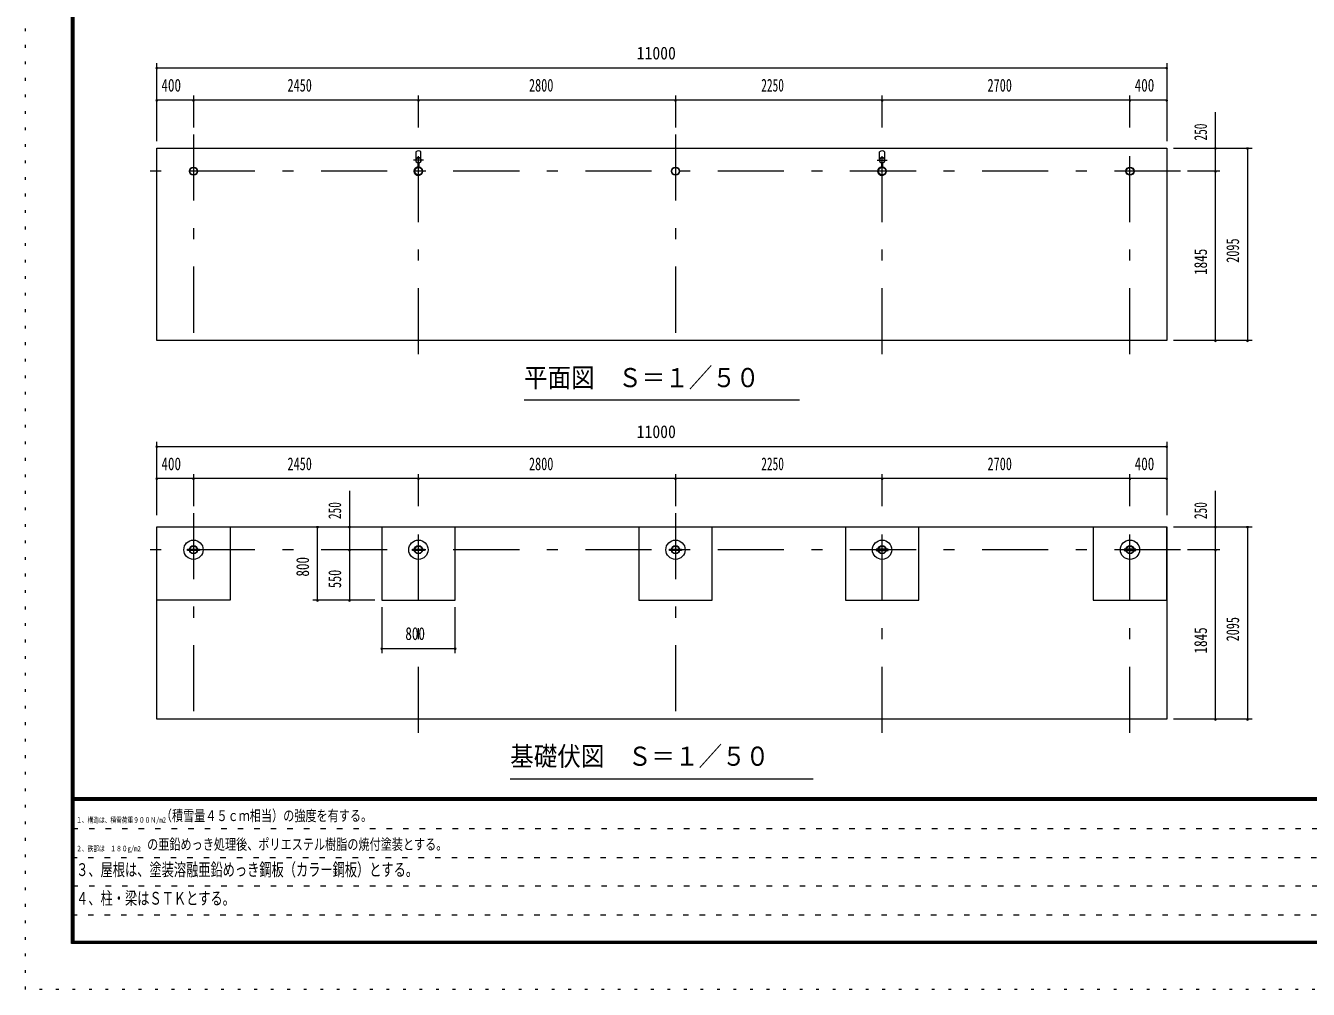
# Model space of a CAD drawing. Units: millimetres, scale not verified, with parts at other scales. Extents: x -25853 to 25864, y -10500 to 10500.
# Drawn here: x -3836 to 10134, y -10500 to 0 of the extents above; entities that cross this region are included whole.
import ezdxf
from ezdxf.enums import TextEntityAlignment as Align

# ---------------------------------------------------------------- set-up
doc = ezdxf.new("R2010")
doc.units = ezdxf.units.MM
doc.header["$LTSCALE"] = 60
for name, pattern in [('USER1', [3, 1, -2]), ('USER3', [24, 12, -5, 2, -5]), ('USER4', [3, 0.5, -2.5])]:
    doc.linetypes.add(name, pattern=pattern)
doc.layers.add('0-1_0-F1TEXT', color=7, linetype='Continuous')
for name, color, linetype, lineweight in [('0-2_1-05BOLD', 7, 'Continuous', 18), ('0-3_1-25CENTER', 3, 'USER3', 18), ('0-5_1-55DIM', 3, 'Continuous', 18), ('0-C_F-F1PAPER', 5, 'Continuous', 18), ('0-D_F-E_J_ADD', 5, 'USER4', 18)]:
    doc.layers.add(name, color=color, linetype=linetype, lineweight=lineweight)
doc.styles.add('ＭＳ ゴシック', font='')
doc.styles.get('ＭＳ ゴシック').set_extended_font_data('MS Gothic')

msp = doc.modelspace()

# ---------------------------------------------------------------- linework, layer by layer
at = {"layer": '0-2_1-05BOLD'}
for p, q in [((414.12, -1373.23), (414.12, -1457.81)), ((469.12, -1457.81), (469.12, -1373.23)), ((5464.12, -1457.81), (5464.12, -1373.23)), ((5519.12, -1373.23), (5519.12, -1457.81)), ((437.01, -1496.06), (437.01, -1539.41)), ((438.62, -1540.88), (438.62, -1494.67)), ((444.62, -1494.67), (444.62, -1540.88)), ((446.22, -1539.41), (446.22, -1496.06)), ((5487.02, -1496.06), (5487.02, -1539.41)), ((5488.62, -1540.88), (5488.62, -1494.67)), ((5494.62, -1494.67), (5494.62, -1540.88)), ((5496.22, -1539.41), (5496.22, -1496.06)), ((41.62, -5460.33), (41.62, -6260.33)), ((2841.62, -5460.33), (2841.62, -6260.33)), ((5091.62, -5460.33), (5091.62, -6260.33)), ((7791.62, -5460.33), (7791.62, -6260.33)), ((-2073.38, -5703.83), (-2052.45, -5703.83)), ((-2048.2, -5703.83), (-1968.55, -5703.83)), ((-1968.55, -5716.83), (-2048.2, -5716.83)), ((401.8, -5703.83), (481.45, -5703.83)), ((481.45, -5716.83), (401.8, -5716.83)), ((485.7, -5703.83), (506.63, -5703.83)), ((3201.8, -5703.83), (3281.45, -5703.83)), ((3281.45, -5716.83), (3201.8, -5716.83)), ((3285.7, -5703.83), (3306.63, -5703.83)), ((5531.45, -5703.83), (5451.8, -5703.83)), ((5451.8, -5716.83), (5531.45, -5716.83)), ((5556.63, -5703.83), (5535.7, -5703.83)), ((8231.45, -5703.83), (8151.8, -5703.83)), ((8151.8, -5716.83), (8231.45, -5716.83)), ((8256.63, -5703.83), (8235.7, -5703.83))]:
    msp.add_line(p, q, dxfattribs=at)
for points in [[(8591.61, -3430.33), (-2408.38, -3430.33), (-2408.38, -1335.33), (8591.61, -1335.33)], [(-2408.37, -5460.33), (8591.62, -5460.33), (8591.62, -7555.33), (-2408.37, -7555.33)]]:
    msp.add_lwpolyline(points, close=True, dxfattribs=at)
for points in [[(-1608.37, -5460.33), (-1608.37, -6260.33), (-2408.38, -6260.33)], [(41.62, -6260.33), (841.63, -6260.33), (841.63, -5460.33)], [(2841.62, -6260.33), (3641.63, -6260.33), (3641.63, -5460.33)], [(5091.62, -6260.33), (5891.63, -6260.33), (5891.63, -5460.33)], [(7791.62, -6260.33), (8591.63, -6260.33), (8591.63, -5460.33)], [(-2052.45, -5716.83), (-2073.38, -5716.83), (-2073.38, -5703.83)], [(-1964.3, -5703.83), (-1943.37, -5703.83), (-1943.37, -5716.83), (-1964.3, -5716.83)], [(397.55, -5716.83), (376.63, -5716.83), (376.63, -5703.83), (397.55, -5703.83)], [(506.63, -5703.83), (506.63, -5716.83), (485.7, -5716.83)], [(3197.55, -5716.83), (3176.62, -5716.83), (3176.62, -5703.83), (3197.55, -5703.83)], [(3306.63, -5703.83), (3306.63, -5716.83), (3285.7, -5716.83)], [(5447.55, -5703.83), (5426.62, -5703.83), (5426.62, -5716.83), (5447.55, -5716.83)], [(5535.7, -5716.83), (5556.63, -5716.83), (5556.63, -5703.83)], [(8147.55, -5703.83), (8126.63, -5703.83), (8126.63, -5716.83), (8147.55, -5716.83)], [(8235.7, -5716.83), (8256.63, -5716.83), (8256.63, -5703.83)]]:
    msp.add_lwpolyline(points, dxfattribs=at)
for centre, radius in [((441.62, -1467.33), 27.5), ((441.62, -1435.98), 2.25), ((5491.62, -1467.33), 27.5), ((5491.62, -1435.98), 2.25), ((-2008.38, -1585.33), 44.55), ((-2008.38, -1585.33), 40.35), ((441.62, -1585.33), 44.55), ((441.62, -1585.33), 40.35), ((441.62, -1633.73), 2.25), ((3241.62, -1585.33), 44.55), ((3241.62, -1585.33), 40.35), ((5491.62, -1585.33), 44.55), ((5491.62, -1585.33), 40.35), ((5491.62, -1633.73), 2.25), ((8191.62, -1585.33), 44.55), ((8191.62, -1585.33), 40.35), ((-2008.38, -5710.33), 105), ((-2008.38, -5710.33), 44.55), ((-2008.38, -5710.33), 40.35), ((441.63, -5710.33), 105), ((441.63, -5710.33), 44.55), ((441.63, -5710.33), 40.35), ((3241.62, -5710.33), 105), ((3241.62, -5710.33), 44.55), ((3241.62, -5710.33), 40.35), ((5491.62, -5710.33), 105), ((5491.62, -5710.33), 44.55), ((5491.62, -5710.33), 40.35), ((8191.63, -5710.33), 105), ((8191.63, -5710.33), 44.55), ((8191.63, -5710.33), 40.35)]:
    msp.add_circle(centre, radius, dxfattribs=at)
for centre, radius, start, end in [((441.62, -1408.72), 44.9, 52.23546, 127.76454), ((5491.62, -1408.72), 44.9, 52.23546, 127.76454), ((441.62, -1467.33), 29.1, 90, 260.90512), ((441.62, -1484.73), 44.9, 109.58864, 127.76454), ((441.62, -1435.98), 3.85, 270, 218.65778), ((441.62, -1467.33), 29.1, 279.09488, 84.06984), ((441.62, -1484.73), 44.9, 52.23546, 70.41136), ((5491.62, -1467.33), 29.1, 90, 260.90512), ((5491.62, -1484.73), 44.9, 109.58864, 127.76454), ((5491.62, -1435.98), 3.85, 270, 218.65778), ((5491.62, -1467.33), 29.1, 279.09488, 84.06984), ((5491.62, -1484.73), 44.9, 52.23546, 70.41136), ((441.62, -1585.33), 46.15, 95.72713, 270.00108), ((441.62, -1633.73), 3.85, 142.09248, 90), ((441.62, -1585.33), 46.15, 273.78915, 84.28163), ((5491.62, -1585.33), 46.15, 95.72713, 270.00108), ((5491.62, -1633.73), 3.85, 142.09248, 90), ((5491.62, -1585.33), 46.15, 273.78915, 84.28163)]:
    msp.add_arc(centre, radius, start, end, dxfattribs=at)
at = {"layer": '0-3_1-25CENTER'}
for p, q in [((-2008.38, -1185.33), (-2008.38, -3580.33)), ((441.62, -3580.33), (441.62, -1185.33)), ((3241.62, -1185.33), (3241.62, -3580.33)), ((5491.62, -3580.33), (5491.62, -1185.33)), ((8191.62, -3580.33), (8191.62, -1185.33)), ((496.62, -1467.33), (386.62, -1467.33)), ((430.86, -1517.8), (452.38, -1517.8)), ((5436.62, -1467.33), (5546.62, -1467.33)), ((5502.39, -1517.8), (5480.86, -1517.8)), ((8741.62, -1585.33), (-2558.38, -1585.33)), ((-2008.38, -5310.33), (-2008.38, -7705.33)), ((441.63, -7705.33), (441.63, -5310.33)), ((3241.62, -5310.33), (3241.62, -7705.33)), ((5491.62, -7705.33), (5491.62, -5310.33)), ((8191.63, -7705.33), (8191.63, -5310.33)), ((8741.62, -5710.33), (-2558.37, -5710.33))]:
    msp.add_line(p, q, dxfattribs=at)
at = {"layer": '0-5_1-55DIM'}
for p, q in [((-2408.38, -1260.33), (-2408.38, -410.33)), ((8591.62, -410.33), (8591.62, -1260.33)), ((-2398.38, -460.33), (-2418.38, -460.33)), ((-2408.38, -460.33), (8591.62, -460.33)), ((8601.62, -460.33), (8581.62, -460.33)), ((-2398.38, -810.33), (-2418.38, -810.33)), ((8591.62, -810.33), (-2408.38, -810.33)), ((-1998.38, -810.33), (-2018.38, -810.33)), ((-2008.38, -760.33), (-2008.38, -1110.33)), ((451.62, -810.33), (431.62, -810.33)), ((441.62, -1110.33), (441.62, -760.33)), ((3251.62, -810.33), (3231.62, -810.33)), ((3241.62, -760.33), (3241.62, -1110.33)), ((5501.62, -810.33), (5481.62, -810.33)), ((5491.62, -1110.33), (5491.62, -760.33)), ((8201.62, -810.33), (8181.62, -810.33)), ((8191.62, -1110.33), (8191.62, -760.33)), ((8601.62, -810.33), (8581.62, -810.33)), ((9121.62, -3430.33), (9121.62, -942.83)), ((8666.62, -1335.33), (9521.62, -1335.33)), ((9131.62, -1335.33), (9111.62, -1335.33)), ((9481.62, -1335.33), (9461.62, -1335.33)), ((9471.62, -1335.33), (9471.62, -3430.33)), ((9171.62, -1585.33), (8816.62, -1585.33)), ((9131.62, -1585.33), (9111.62, -1585.33)), ((9521.62, -3430.33), (8666.62, -3430.33)), ((9131.62, -3430.33), (9111.62, -3430.33)), ((9481.62, -3430.33), (9461.62, -3430.33)), ((4591.62, -4080.33), (1591.62, -4080.33)), ((-2398.37, -4585.33), (-2418.37, -4585.33)), ((-2408.37, -5335.33), (-2408.37, -4535.33)), ((-2408.37, -4585.33), (8591.62, -4585.33)), ((8601.62, -4585.33), (8581.62, -4585.33)), ((8591.62, -4535.33), (8591.62, -5335.33)), ((-2008.38, -4885.33), (-2008.38, -5235.33)), ((441.62, -5235.33), (441.62, -4885.33)), ((3241.62, -4885.33), (3241.62, -5235.33)), ((5491.62, -5235.33), (5491.62, -4885.33)), ((8191.63, -5235.33), (8191.63, -4885.33)), ((-2398.37, -4935.33), (-2418.37, -4935.33)), ((8591.62, -4935.33), (-2408.37, -4935.33)), ((-1998.38, -4935.33), (-2018.38, -4935.33)), ((451.62, -4935.33), (431.62, -4935.33)), ((3251.62, -4935.33), (3231.62, -4935.33)), ((5501.62, -4935.33), (5481.62, -4935.33)), ((8201.63, -4935.33), (8181.63, -4935.33)), ((8601.62, -4935.33), (8581.62, -4935.33)), ((-308.37, -5067.83), (-308.37, -6260.33)), ((9121.62, -7555.33), (9121.62, -5067.83)), ((-648.37, -5460.33), (-668.37, -5460.33)), ((-658.37, -6260.33), (-658.37, -5460.33)), ((-298.38, -5460.33), (-318.38, -5460.33)), ((8666.62, -5460.33), (9521.62, -5460.33)), ((9131.62, -5460.33), (9111.62, -5460.33)), ((9481.62, -5460.33), (9461.62, -5460.33)), ((9471.62, -5460.33), (9471.62, -7555.33)), ((-298.38, -5710.33), (-318.38, -5710.33)), ((9171.62, -5710.33), (8816.62, -5710.33)), ((9131.62, -5710.33), (9111.62, -5710.33)), ((-33.37, -6260.33), (-708.38, -6260.33)), ((-648.37, -6260.33), (-668.37, -6260.33)), ((-298.38, -6260.33), (-318.38, -6260.33)), ((41.62, -6335.33), (41.62, -6835.33)), ((841.63, -6835.33), (841.63, -6335.33)), ((51.62, -6785.33), (31.62, -6785.33)), ((41.62, -6785.33), (841.63, -6785.33)), ((851.63, -6785.33), (831.63, -6785.33)), ((9521.62, -7555.33), (8666.62, -7555.33)), ((9131.62, -7555.33), (9111.62, -7555.33)), ((9481.62, -7555.33), (9461.62, -7555.33)), ((1441.62, -8205.33), (4741.62, -8205.33))]:
    msp.add_line(p, q, dxfattribs=at)
for centre in [(-2408.38, -460.33), (8591.62, -460.33), (-2408.38, -810.33), (-2008.38, -810.33), (441.62, -810.33), (3241.62, -810.33), (5491.62, -810.33), (8191.62, -810.33), (8591.62, -810.33), (9121.62, -1335.33), (9471.62, -1335.33), (9121.62, -1585.33), (9121.62, -3430.33), (9471.62, -3430.33), (-2408.37, -4585.33), (8591.62, -4585.33), (-2408.37, -4935.33), (-2008.38, -4935.33), (441.62, -4935.33), (3241.62, -4935.33), (5491.62, -4935.33), (8191.63, -4935.33), (8591.62, -4935.33), (-658.37, -5460.33), (-308.38, -5460.33), (9121.62, -5460.33), (9471.62, -5460.33), (-308.38, -5710.33), (9121.62, -5710.33), (-658.37, -6260.33), (-308.38, -6260.33), (41.62, -6785.33), (841.63, -6785.33), (9121.62, -7555.33), (9471.62, -7555.33)]:
    msp.add_arc(centre, 10, 180, 0, dxfattribs=at)
at = {"layer": '0-C_F-F1PAPER'}
for p, q in [((25338.96, -8415), (-3311.04, -8415)), ((-3311.04, -8417.5), (25338.96, -8417.5)), ((25338.96, -8420), (-3311.04, -8420)), ((-3311.04, -8422.5), (25338.96, -8422.5)), ((25338.96, -8425), (-3311.04, -8425)), ((-3311.04, -8427.5), (25338.96, -8427.5)), ((25338.96, -8430), (-3311.04, -8430)), ((-3311.04, -8432.5), (25338.96, -8432.5)), ((25338.96, -8435), (-3311.04, -8435)), ((-3311.04, -8437.5), (25338.96, -8437.5)), ((25338.96, -8440), (-3311.04, -8440))]:
    msp.add_line(p, q, dxfattribs=at)
at = {"layer": '0-C_F-F1PAPER', "color": 6, "linetype": 'USER1'}
for p, q in [((14913.96, -8752), (-3336.04, -8752)), ((-3336.04, -9064), (14913.96, -9064)), ((14913.96, -9376), (-3336.04, -9376)), ((-3336.04, -9688), (12405.96, -9688))]:
    msp.add_line(p, q, dxfattribs=at)
at = {"layer": '0-C_F-F1PAPER'}
for points in [[(25363.96, -10000), (-3336.04, -10000), (-3336.04, 10100), (25363.96, 10100)], [(25361.45, -9997.5), (25361.45, 10097.5), (-3333.54, 10097.5), (-3333.54, -9997.5)], [(25358.96, -9995), (25358.96, 10095), (-3331.04, 10095), (-3331.04, -9995)], [(25356.46, -9992.5), (-3328.54, -9992.5), (-3328.54, 10092.5), (25356.46, 10092.5)], [(25353.96, -9990), (25353.96, 10090), (-3326.04, 10090), (-3326.04, -9990)], [(25351.46, -9987.5), (-3323.54, -9987.5), (-3323.54, 10087.5), (25351.46, 10087.5)], [(25348.95, -9985), (25348.95, 10085), (-3321.04, 10085), (-3321.04, -9985)], [(25346.46, -9982.5), (-3318.54, -9982.5), (-3318.54, 10082.5), (25346.46, 10082.5)], [(25343.96, -9980), (-3316.04, -9980), (-3316.04, 10080), (25343.96, 10080)], [(25341.46, -9977.5), (-3313.54, -9977.5), (-3313.54, 10077.5), (25341.46, 10077.5)], [(25338.96, -9975), (25338.96, 10075), (-3311.04, 10075), (-3311.04, -9975)]]:
    msp.add_lwpolyline(points, close=True, dxfattribs=at)
at = {"layer": '0-D_F-E_J_ADD'}
msp.add_lwpolyline([(25863.96, -10500), (-3836.04, -10500), (-3836.04, 10500), (25863.96, 10500)], close=True, dxfattribs=at)

# ---------------------------------------------------------------- texts
at = {"layer": '0-1_0-F1TEXT', "style": 'ＭＳ ゴシック'}
for s, height, width, p in [('１、構造は、積雪荷重９００Ｎ/m2', 59.2, 0.75, (-3286.04, -8702)), ('（積雪量４５ｃｍ相当）の強度を有する。', 118.4, 0.75, (-2363.59, -8702)), ('２、鉄部は\u3000１８０g/m2', 59.2, 0.75, (-3286.04, -9014)), ('\u3000の亜鉛めっき処理後、ポリエステル樹脂の焼付塗装とする。', 118.4, 0.75, (-2634.07, -9014)), ('３、屋根は、塗装溶融亜鉛めっき鋼板（カラー鋼板）とする。', 139.3, 0.7, (-3286.04, -9307)), ('４、柱・梁はＳＴＫとする。', 139.3, 0.7, (-3286.04, -9619))]:
    msp.add_text(s, height=height, dxfattribs=dict(at, width=width)).set_placement(p, align=Align.BOTTOM_LEFT)
at = {"layer": '0-5_1-55DIM', "color": 7, "style": 'ＭＳ ゴシック'}
for s, height, width, p in [('11000', 139.3, 0.9, (2818.99, -410.33)), ('400', 139.3, 0.75, (-2357.11, -760.33)), ('2450', 139.3, 0.7, (-984.09, -760.33)), ('2800', 139.3, 0.7, (1645.98, -760.33)), ('2250', 139.3, 0.65, (4175.89, -760.33)), ('2700', 139.3, 0.7, (6640.28, -760.33)), ('400', 139.3, 0.75, (8242.88, -760.33)), ('平面図\u3000Ｓ＝１／５０', 208.9, 0.9, (1591.62, -4001.83)), ('11000', 139.3, 0.9, (2818.99, -4535.33)), ('400', 139.3, 0.75, (-2357.11, -4885.33)), ('2450', 139.3, 0.7, (-984.08, -4885.33)), ('2800', 139.3, 0.7, (1645.99, -4885.33)), ('2250', 139.3, 0.65, (4175.89, -4885.33)), ('2700', 139.3, 0.7, (6640.29, -4885.33)), ('400', 139.3, 0.75, (8242.89, -4885.33)), ('800', 139.3, 0.75, (299.54, -6735.33)), ('基礎伏図\u3000Ｓ＝１／５０', 208.9, 0.9, (1441.62, -8126.82))]:
    msp.add_text(s, height=height, dxfattribs=dict(at, width=width)).set_placement(p, align=Align.BOTTOM_LEFT)
for s, width, p in [('250', 0.65, (9071.62, -1251.27)), ('2095', 0.7, (9421.62, -2583.53)), ('1845', 0.75, (9071.62, -2715.19)), ('250', 0.65, (-358.38, -5376.27)), ('250', 0.65, (9071.62, -5376.27)), ('800', 0.75, (-708.37, -6002.41)), ('550', 0.7, (-358.38, -6127.51)), ('1845', 0.75, (9071.62, -6840.18)), ('2095', 0.7, (9421.62, -6708.53))]:
    msp.add_text(s, height=139.3, rotation=90, dxfattribs=dict(at, width=width)).set_placement(p, align=Align.BOTTOM_LEFT)

doc.saveas('drawing.dxf')
